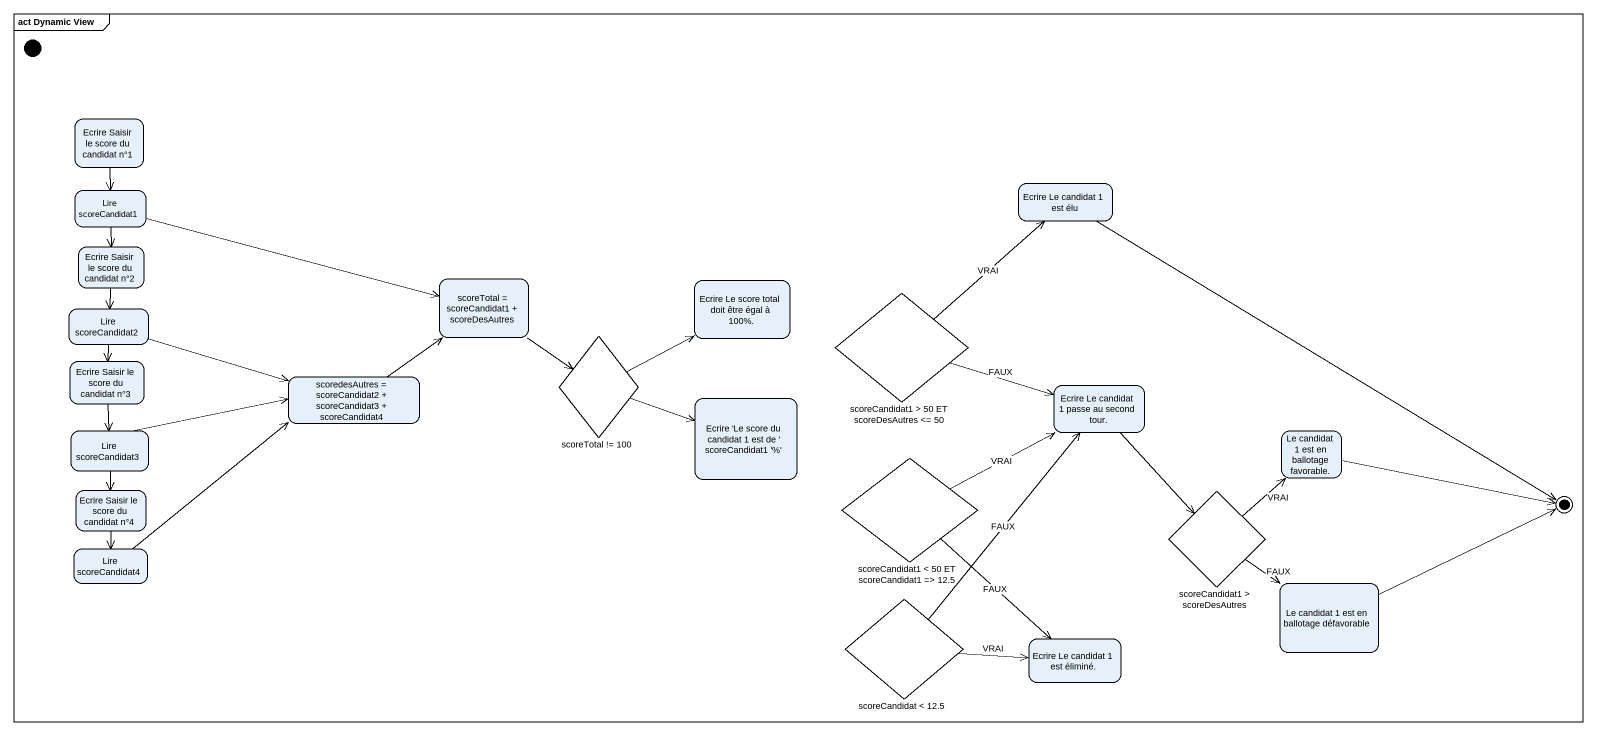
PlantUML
@startuml
mainframe act Dynamic View
hide empty description
state initial1 <<start>>
state "Ecrire Saisir le score du candidat n°1" as Ecrire_Saisir_le_score_du
state "Lire scoreCandidat1" as Lire_scoreCandidat1
state "Ecrire Le candidat 1 est élu" as Ecrire_Le_candidat_1_est_élu
state "Ecrire Saisir le score du candidat n°2" as Ecrire_Saisir_le_score_du_2
state "Lire scoreCandidat2" as Lire_scoreCandidat2
state "scoreTotal = scoreCandidat1 + scoreDesAutres" as scoreTotal_scoreCandidat1
state "Ecrire Le score total doit être égal à 100%." as Ecrire_Le_score_total_doit
state "scoreCandidat1 > 50 ET scoreDesAutres <= 50" as scoreCandidat1_50_ET <<choice>>
state "scoreTotal != 100" as scoreTotal_100 <<choice>>
state "Ecrire Saisir le score du candidat n°3" as Ecrire_Saisir_le_score_du_3
state "scoredesAutres = scoreCandidat2 + scoreCandidat3 + scoreCandidat4" as scoredesAutres
state "Ecrire Le candidat 1 passe au second tour." as Ecrire_Le_candidat_1_passe
state "Ecrire 'Le score du candidat 1 est de ' scoreCandidat1 '%'" as Ecrire_Le_score_du_candidat
state "Lire scoreCandidat3" as Lire_scoreCandidat3
state "scoreCandidat1 < 50 ET scoreCandidat1 => 12.5" as scoreCandidat1_50_ET_2 <<choice>>
state "Le candidat 1 est en ballotage favorable." as Le_candidat_1_est_en
state "Ecrire Saisir le score du candidat n°4" as Ecrire_Saisir_le_score_du_4
state "scoreCandidat1 > scoreDesAutres" as scoreCandidat1 <<choice>>
state "Lire scoreCandidat4" as Lire_scoreCandidat4
state "scoreCandidat < 12.5" as scoreCandidat_12_5 <<choice>>
state "Le candidat 1 est en ballotage défavorable" as Le_candidat_1_est_en_2
state "Ecrire Le candidat 1 est éliminé." as Ecrire_Le_candidat_1_est
Ecrire_Saisir_le_score_du --> Lire_scoreCandidat1
Lire_scoreCandidat1 --> Ecrire_Saisir_le_score_du_2
Lire_scoreCandidat1 -right-> scoreTotal_scoreCandidat1
Ecrire_Saisir_le_score_du_2 --> Lire_scoreCandidat2
Lire_scoreCandidat2 --> Ecrire_Saisir_le_score_du_3
Lire_scoreCandidat2 -right-> scoredesAutres
scoreTotal_scoreCandidat1 --> scoreTotal_100
scoreCandidat1_50_ET -up-> Ecrire_Le_candidat_1_est_élu : VRAI
scoreCandidat1_50_ET -right-> Ecrire_Le_candidat_1_passe : FAUX
scoreTotal_100 -right-> Ecrire_Le_score_total_doit
scoreTotal_100 -right-> Ecrire_Le_score_du_candidat
Ecrire_Saisir_le_score_du_3 --> Lire_scoreCandidat3
scoredesAutres -up-> scoreTotal_scoreCandidat1
Ecrire_Le_candidat_1_passe --> scoreCandidat1
Lire_scoreCandidat3 -right-> scoredesAutres
Lire_scoreCandidat3 --> Ecrire_Saisir_le_score_du_4
scoreCandidat1_50_ET_2 -right-> Ecrire_Le_candidat_1_passe : VRAI
scoreCandidat1_50_ET_2 --> Ecrire_Le_candidat_1_est : FAUX
Ecrire_Saisir_le_score_du_4 --> Lire_scoreCandidat4
scoreCandidat1 -up-> Le_candidat_1_est_en : VRAI
scoreCandidat1 --> Le_candidat_1_est_en_2 : FAUX
Lire_scoreCandidat4 -up-> scoredesAutres
scoreCandidat_12_5 -up-> Ecrire_Le_candidat_1_passe : FAUX
scoreCandidat_12_5 -right-> Ecrire_Le_candidat_1_est : VRAI
Ecrire_Le_candidat_1_est_élu --> [*]
Le_candidat_1_est_en -right-> [*]
Le_candidat_1_est_en_2 -right-> [*]
@enduml
